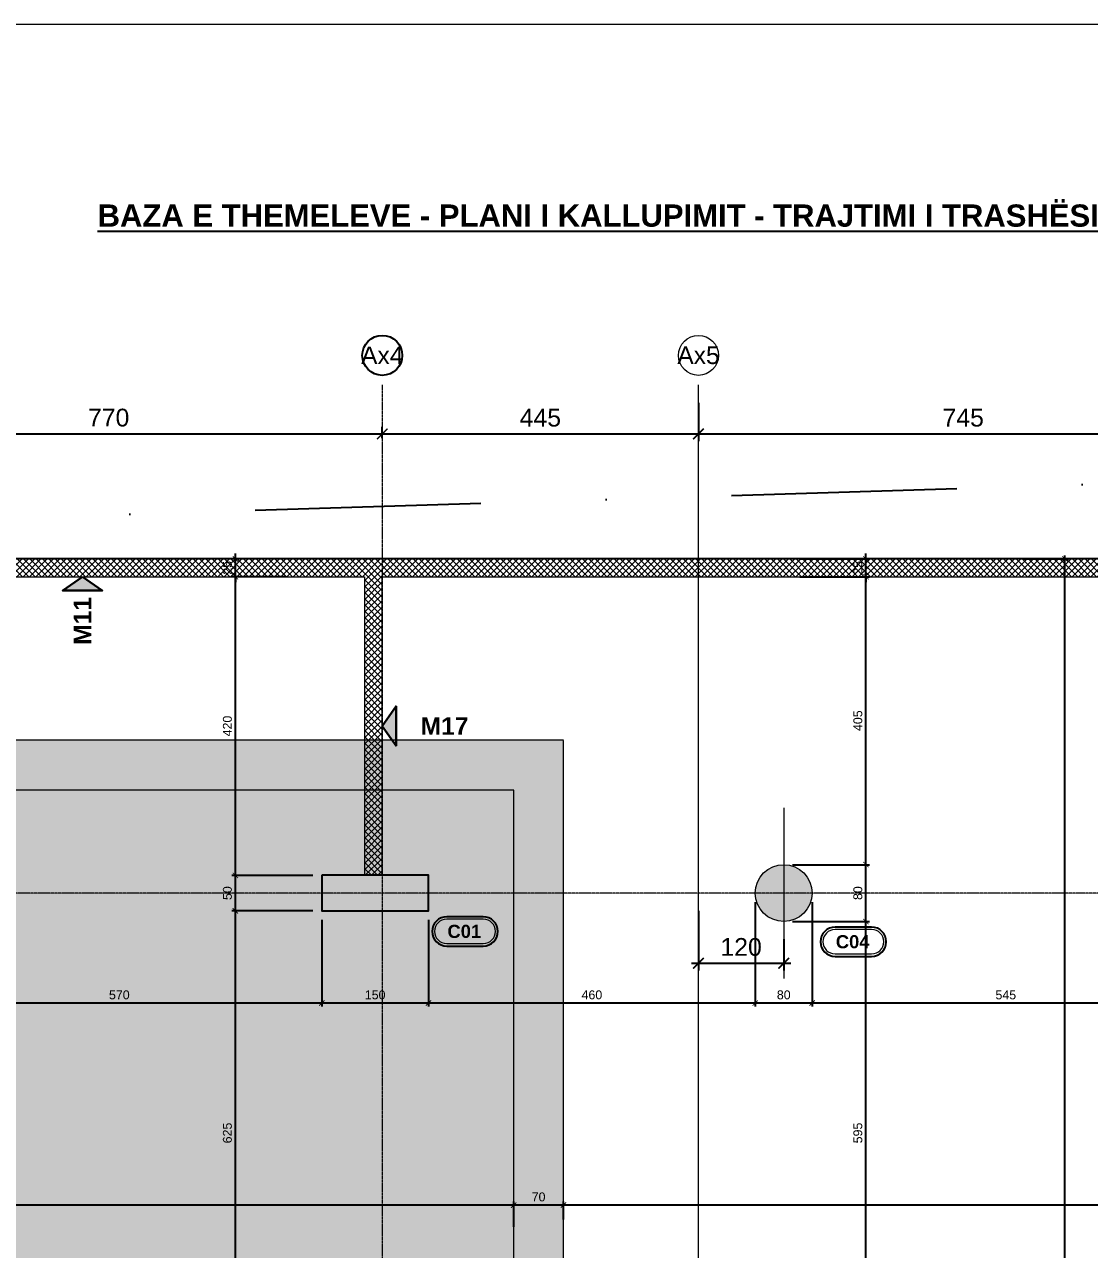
# Model space of a CAD drawing. Header units: inches. Extents: x 22 to 5410, y 6 to 6984.
# Drawn here: x 2446 to 3944, y 4626 to 6350 of the extents above; entities that cross this region are included whole.
import ezdxf
from ezdxf.enums import TextEntityAlignment as Align

# ---------------------------------------------------------------- set-up
doc = ezdxf.new("R2010")
doc.units = ezdxf.units.IN
doc.header["$MEASUREMENT"] = 0
for name, pattern in [('23486-A01$0${ Chain Double-Dash }', [0]), ('AXES', [2, 1.25, -0.25, 0.25, -0.25]), ('CACHE', [0.375, 0.25, -0.125]), ('CONTINU', [0]), ('Dot & Dashed', [335.138881, 158.75, -88.194444, 0, -88.194437])]:
    doc.linetypes.add(name, pattern=pattern)
for name, color, linetype in [('AXES', 10, 'AXES'), ('BETON CACHE', 4, 'CACHE'), ('BETON COUPE', 3, 'CONTINU'), ('BETON TRAME', 254, 'Continuous'), ('BORD', 5, 'Continuous'), ('COTE 50ème', 1, 'Continuous'), ('ELEVATION', 150, 'Continuous'), ('PILIER', 7, 'Continuous'), ('TEXTE', 7, 'Continuous')]:
    doc.layers.add(name, color=color, linetype=linetype)
doc.layers.add('BETON HACHURE', color=252, linetype='Continuous', lineweight=13)
doc.layers.add('FMULT', color=150, linetype='Continuous', plot=False)
doc.layers.add('FOND DE FOUILLE', color=7, linetype='Continuous', true_color=0xfff3e5)
doc.layers.add('PREFA MUR SUP TRAME', color=7, linetype='Continuous', true_color=0xd7c7ff)
doc.layers.add('HORS GEL', color=7, linetype='CACHE', lineweight=5, true_color=0x00661a)
doc.styles.add('BRMNAMES', font='swisseb.ttf', dxfattribs={"height": 20})
doc.styles.add('FN_TEXT_1.50', font='arial.ttf', dxfattribs={"height": 10})
doc.styles.add('RS_TEXT_1.50', font='arial.ttf', dxfattribs={"height": 12.5})
doc.styles.add('RS_TXT_100', font='arial.ttf', dxfattribs={"height": 25})
doc.styles.add('RS_TXT_50', font='arial.ttf', dxfattribs={"height": 12.5})
doc.dimstyles.new('RS_100CM_LINEAIRE', dxfattribs={"dimscale": 10, "dimtxt": 25, "dimasz": 1.5, "dimexe": 1, "dimexo": 2.5, "dimgap": 1, "dimtad": 1, "dimdec": 1, "dimrnd": 0.5, "dimdsep": 46, "dimtxsty": 'RS_TXT_100', "dimblk1": 'ARCHTICK', "dimblk2": 'ARCHTICK', "dimsah": 1, "dimcen": 2.5, "dimdle": 1, "dimclrt": 4, "dimadec": 0, "dimazin": 2, "dimtfac": 1, "dimtdec": 1, "dimtix": 1, "dimtmove": 2, "dimatfit": 3, "dimfxl": 1, "dimtolj": 1, "dimtzin": 0, "dimarcsym": 0})
doc.dimstyles.new('RS_50CM_LINEAIRE', dxfattribs={"dimscale": 5, "dimtxt": 12.5, "dimasz": 1.5, "dimexe": 1, "dimexo": 2.5, "dimgap": 1, "dimtad": 1, "dimdec": 1, "dimrnd": 0.5, "dimdsep": 46, "dimtxsty": 'RS_TXT_50', "dimblk1": 'ARCHTICK', "dimblk2": 'ARCHTICK', "dimsah": 1, "dimcen": 2.5, "dimdle": 1, "dimclrt": 4, "dimadec": 0, "dimazin": 2, "dimtfac": 1, "dimtdec": 1, "dimtix": 1, "dimtmove": 2, "dimatfit": 3, "dimfxl": 1, "dimtolj": 1, "dimtzin": 0, "dimarcsym": 0})

# ---------------------------------------------------------------- blocks, each defined once
blk = doc.blocks.new('AXES_FN')
at = {"color": 0, "linetype": 'Continuous'}
blk.add_circle((0, 15), 15, dxfattribs=at)
at = {"color": 0, "style": 'FN_TEXT_1.50'}
blk.add_attdef('AXES', text='', height=12.5, dxfattribs=at).set_placement((-48.89, 20.63), align=Align.MIDDLE_CENTER)
blk = doc.blocks.new('_ArchTick')
at = {"color": 0, "linetype": 'ByBlock', "const_width": 0.15}
blk.add_lwpolyline([(-0.5, -0.5), (0.5, 0.5)], dxfattribs=at)
blk = doc.blocks.new('*D568')
at = {"layer": 'AXES', "color": 0, "linetype": 'Continuous', "lineweight": -2, "ltscale": 0.5, "transparency": 16777216}
for p, q in [((2179.2, 5767.6), (2179.2, 5783.7)), ((2949.2, 5767.6), (2949.2, 5783.7)), ((2169.2, 5773.7), (2959.2, 5773.7))]:
    blk.add_line(p, q, dxfattribs=at)
at = {"layer": 'Defpoints', "color": 0, "linetype": 'Continuous', "ltscale": 0.5, "transparency": 16777216}
for p in [(2949.2, 5773.7), (2179.2, 5742.6), (2949.2, 5742.6)]:
    blk.add_point(p, dxfattribs=at)
at = {"layer": 'AXES', "color": 0, "linetype": 'Continuous', "lineweight": -2, "ltscale": 0.5, "transparency": 16777216, "xscale": 15, "yscale": 15, "zscale": 15, "rotation": 180}
blk.add_blockref('_ArchTick', (2179.2, 5773.7), dxfattribs=at)
at = {"layer": 'AXES', "color": 0, "linetype": 'Continuous', "lineweight": -2, "ltscale": 0.5, "transparency": 16777216, "xscale": 15, "yscale": 15, "zscale": 15}
blk.add_blockref('_ArchTick', (2949.2, 5773.7), dxfattribs=at)
at = {"layer": 'AXES', "color": 4, "linetype": 'Continuous', "lineweight": 5, "ltscale": 0.5, "transparency": 16777216, "insert": (2564.2, 5796.5), "char_height": 25, "attachment_point": 5, "style": 'RS_TXT_100'}
blk.add_mtext('\\A1;770', dxfattribs=at)
blk = doc.blocks.new('*D441')
at = {"layer": 'AXES', "color": 0, "linetype": 'Continuous', "lineweight": -2, "ltscale": 0.5, "transparency": 16777216}
for p, q in [((3394.2, 5817.6), (3394.2, 5763.7)), ((2949.2, 5767.6), (2949.2, 5783.7)), ((2939.2, 5773.7), (3404.2, 5773.7))]:
    blk.add_line(p, q, dxfattribs=at)
at = {"layer": 'Defpoints', "color": 0, "linetype": 'Continuous', "ltscale": 0.5, "transparency": 16777216}
for p in [(3394.2, 5842.6), (3394.2, 5773.7), (2949.2, 5742.6)]:
    blk.add_point(p, dxfattribs=at)
at = {"layer": 'AXES', "color": 0, "linetype": 'Continuous', "lineweight": -2, "ltscale": 0.5, "transparency": 16777216, "xscale": 15, "yscale": 15, "zscale": 15, "rotation": 180}
blk.add_blockref('_ArchTick', (2949.2, 5773.7), dxfattribs=at)
at = {"layer": 'AXES', "color": 0, "linetype": 'Continuous', "lineweight": -2, "ltscale": 0.5, "transparency": 16777216, "xscale": 15, "yscale": 15, "zscale": 15}
blk.add_blockref('_ArchTick', (3394.2, 5773.7), dxfattribs=at)
at = {"layer": 'AXES', "color": 4, "linetype": 'Continuous', "lineweight": 5, "ltscale": 0.5, "transparency": 16777216, "insert": (3171.7, 5796.4), "char_height": 25, "attachment_point": 5, "style": 'RS_TXT_100'}
blk.add_mtext('\\A1;445', dxfattribs=at)
blk = doc.blocks.new('*D442')
at = {"layer": 'Defpoints', "color": 0, "linetype": 'ByBlock', "transparency": 16777216}
for p in [(3394.2, 5842.6), (4139.2, 5842.6), (4139.2, 5773.7)]:
    blk.add_point(p, dxfattribs=at)
at = {"layer": 'HORS GEL', "color": 0, "linetype": 'ByBlock', "lineweight": -2, "transparency": 16777216}
for p, q in [((3394.2, 5817.6), (3394.2, 5763.7)), ((4139.2, 5817.6), (4139.2, 5763.7)), ((3384.2, 5773.7), (4149.2, 5773.7))]:
    blk.add_line(p, q, dxfattribs=at)
at = {"layer": 'HORS GEL', "color": 0, "linetype": 'ByBlock', "lineweight": -2, "transparency": 16777216, "xscale": 15, "yscale": 15, "zscale": 15, "rotation": 180}
blk.add_blockref('_ArchTick', (3394.2, 5773.7), dxfattribs=at)
at = {"layer": 'HORS GEL', "color": 0, "linetype": 'ByBlock', "lineweight": -2, "transparency": 16777216, "xscale": 15, "yscale": 15, "zscale": 15}
blk.add_blockref('_ArchTick', (4139.2, 5773.7), dxfattribs=at)
at = {"layer": 'HORS GEL', "color": 4, "linetype": 'ByBlock', "transparency": 16777216, "insert": (3766.7, 5796.4), "char_height": 25, "attachment_point": 5, "style": 'RS_TXT_100'}
blk.add_mtext('\\A1;745', dxfattribs=at)
blk = doc.blocks.new('*D445')
at = {"layer": 'Defpoints', "color": 0, "linetype": 'ByBlock', "transparency": 16777216}
for p in [(3394.2, 5127.6), (3514.2, 5087.6), (3514.2, 5028.9)]:
    blk.add_point(p, dxfattribs=at)
at = {"layer": 'HORS GEL', "color": 0, "linetype": 'ByBlock', "lineweight": -2, "transparency": 16777216}
for p, q in [((3394.2, 5102.6), (3394.2, 5018.9)), ((3514.2, 5062.6), (3514.2, 5018.9)), ((3384.2, 5028.9), (3524.2, 5028.9))]:
    blk.add_line(p, q, dxfattribs=at)
at = {"layer": 'HORS GEL', "color": 0, "linetype": 'ByBlock', "lineweight": -2, "transparency": 16777216, "xscale": 15, "yscale": 15, "zscale": 15, "rotation": 180}
blk.add_blockref('_ArchTick', (3394.2, 5028.9), dxfattribs=at)
at = {"layer": 'HORS GEL', "color": 0, "linetype": 'ByBlock', "lineweight": -2, "transparency": 16777216, "xscale": 15, "yscale": 15, "zscale": 15}
blk.add_blockref('_ArchTick', (3514.2, 5028.9), dxfattribs=at)
at = {"layer": 'HORS GEL', "color": 4, "linetype": 'ByBlock', "transparency": 16777216, "insert": (3454.2, 5051.7), "char_height": 25, "attachment_point": 5, "style": 'RS_TXT_100'}
blk.add_mtext('\\A1;120', dxfattribs=at)
blk = doc.blocks.new('PILIER')
at = {"color": 252}
blk.add_lwpolyline([(1.56, 1.2), (-1.44, 1.2, 1), (-1.44, -1.2), (1.56, -1.2, 1), (1.56, 1.2, -1)], format="xyb", dxfattribs=at)
at = {"color": 10, "lineweight": 20}
blk.add_lwpolyline([(1.56, 1), (-1.44, 1, 1), (-1.44, -1), (1.56, -1, 1)], format="xyb", close=True, dxfattribs=at)
at = {"color": 7, "style": 'BRMNAMES'}
blk.add_attdef('PILIER_TEXTE', text='', height=1.08, dxfattribs=at).set_placement((0, 0), align=Align.MIDDLE_CENTER)
blk = doc.blocks.new('ELEVATION _2')
blk.add_hatch(color=0).paths.add_polyline_path([(1.218, -0.851), (0, 0), (-1.218, -0.851)])
at = {"color": 0, "lineweight": 30}
blk.add_lwpolyline([(0, 0), (1.218, -0.851), (-1.218, -0.851), (0, 0)], dxfattribs=at)
at = {"color": 0, "style": 'BRMNAMES'}
blk.add_attdef('ELEVATION_TEXTE', text='', height=1.076, rotation=90, dxfattribs=at).set_placement((0, -1.251), align=Align.MIDDLE_RIGHT)
blk = doc.blocks.new('*D533')
at = {"layer": 'COTE 50ème', "color": 0, "lineweight": -2, "transparency": 16777216}
for p, q in [((3554.2, 5115.1), (3554.2, 4968)), ((4099.2, 5115.1), (4099.2, 4968)), ((4104.2, 4973), (3549.2, 4973))]:
    blk.add_line(p, q, dxfattribs=at)
at = {"layer": 'Defpoints', "color": 0, "transparency": 16777216}
for p in [(3554.2, 5127.6), (4099.2, 5127.6), (3554.2, 4973)]:
    blk.add_point(p, dxfattribs=at)
at = {"layer": 'COTE 50ème', "color": 0, "lineweight": -2, "transparency": 16777216, "xscale": 7.5, "yscale": 7.5, "zscale": 7.5, "rotation": 180}
blk.add_blockref('_ArchTick', (3554.2, 4973), dxfattribs=at)
at = {"layer": 'COTE 50ème', "color": 0, "lineweight": -2, "transparency": 16777216, "xscale": 7.5, "yscale": 7.5, "zscale": 7.5}
blk.add_blockref('_ArchTick', (4099.2, 4973), dxfattribs=at)
at = {"layer": 'COTE 50ème', "color": 4, "transparency": 16777216, "insert": (3826.7, 4984.3), "char_height": 12.5, "attachment_point": 5, "style": 'RS_TXT_50'}
blk.add_mtext('\\A1;545', dxfattribs=at)
blk = doc.blocks.new('*D534')
at = {"layer": 'COTE 50ème', "color": 0, "lineweight": -2, "transparency": 16777216}
for p, q in [((3474.2, 5115.1), (3474.2, 4968)), ((3554.2, 5115.1), (3554.2, 4968)), ((3559.2, 4973), (3469.2, 4973))]:
    blk.add_line(p, q, dxfattribs=at)
at = {"layer": 'Defpoints', "color": 0, "transparency": 16777216}
for p in [(3474.2, 5127.6), (3554.2, 5127.6), (3474.2, 4973)]:
    blk.add_point(p, dxfattribs=at)
at = {"layer": 'COTE 50ème', "color": 0, "lineweight": -2, "transparency": 16777216, "xscale": 7.5, "yscale": 7.5, "zscale": 7.5, "rotation": 180}
blk.add_blockref('_ArchTick', (3474.2, 4973), dxfattribs=at)
at = {"layer": 'COTE 50ème', "color": 0, "lineweight": -2, "transparency": 16777216, "xscale": 7.5, "yscale": 7.5, "zscale": 7.5}
blk.add_blockref('_ArchTick', (3554.2, 4973), dxfattribs=at)
at = {"layer": 'COTE 50ème', "color": 4, "transparency": 16777216, "insert": (3514.2, 4984.4), "char_height": 12.5, "attachment_point": 5, "style": 'RS_TXT_50'}
blk.add_mtext('\\A1;80', dxfattribs=at)
blk = doc.blocks.new('*D535')
at = {"layer": 'COTE 50ème', "color": 0, "lineweight": -2, "transparency": 16777216}
for p, q in [((3474.2, 5115.1), (3474.2, 4968)), ((3014.2, 5090.1), (3014.2, 4968)), ((3479.2, 4973), (3009.2, 4973))]:
    blk.add_line(p, q, dxfattribs=at)
at = {"layer": 'Defpoints', "color": 0, "transparency": 16777216}
for p in [(3474.2, 5127.6), (3014.2, 5102.6), (3014.2, 4973)]:
    blk.add_point(p, dxfattribs=at)
at = {"layer": 'COTE 50ème', "color": 0, "lineweight": -2, "transparency": 16777216, "xscale": 7.5, "yscale": 7.5, "zscale": 7.5, "rotation": 180}
blk.add_blockref('_ArchTick', (3014.2, 4973), dxfattribs=at)
at = {"layer": 'COTE 50ème', "color": 0, "lineweight": -2, "transparency": 16777216, "xscale": 7.5, "yscale": 7.5, "zscale": 7.5}
blk.add_blockref('_ArchTick', (3474.2, 4973), dxfattribs=at)
at = {"layer": 'COTE 50ème', "color": 4, "transparency": 16777216, "insert": (3244.2, 4984.4), "char_height": 12.5, "attachment_point": 5, "style": 'RS_TXT_50'}
blk.add_mtext('\\A1;460', dxfattribs=at)
blk = doc.blocks.new('*D536')
at = {"layer": 'COTE 50ème', "color": 0, "lineweight": -2, "transparency": 16777216}
for p, q in [((2864.2, 5090.1), (2864.2, 4968)), ((3014.2, 5090.1), (3014.2, 4968)), ((3019.2, 4973), (2859.2, 4973))]:
    blk.add_line(p, q, dxfattribs=at)
at = {"layer": 'Defpoints', "color": 0, "transparency": 16777216}
for p in [(2864.2, 5102.6), (3014.2, 5102.6), (2864.2, 4973)]:
    blk.add_point(p, dxfattribs=at)
at = {"layer": 'COTE 50ème', "color": 0, "lineweight": -2, "transparency": 16777216, "xscale": 7.5, "yscale": 7.5, "zscale": 7.5, "rotation": 180}
blk.add_blockref('_ArchTick', (2864.2, 4973), dxfattribs=at)
at = {"layer": 'COTE 50ème', "color": 0, "lineweight": -2, "transparency": 16777216, "xscale": 7.5, "yscale": 7.5, "zscale": 7.5}
blk.add_blockref('_ArchTick', (3014.2, 4973), dxfattribs=at)
at = {"layer": 'COTE 50ème', "color": 4, "transparency": 16777216, "insert": (2939.2, 4984.4), "char_height": 12.5, "attachment_point": 5, "style": 'RS_TXT_50'}
blk.add_mtext('\\A1;150', dxfattribs=at)
blk = doc.blocks.new('*D537')
at = {"layer": 'COTE 50ème', "color": 0, "lineweight": -2, "transparency": 16777216}
for p, q in [((2294.2, 5090.1), (2294.2, 4968)), ((2864.2, 5090.1), (2864.2, 4968)), ((2869.2, 4973), (2289.2, 4973))]:
    blk.add_line(p, q, dxfattribs=at)
at = {"layer": 'Defpoints', "color": 0, "transparency": 16777216}
for p in [(2294.2, 5102.6), (2864.2, 5102.6), (2294.2, 4973)]:
    blk.add_point(p, dxfattribs=at)
at = {"layer": 'COTE 50ème', "color": 0, "lineweight": -2, "transparency": 16777216, "xscale": 7.5, "yscale": 7.5, "zscale": 7.5, "rotation": 180}
blk.add_blockref('_ArchTick', (2294.2, 4973), dxfattribs=at)
at = {"layer": 'COTE 50ème', "color": 0, "lineweight": -2, "transparency": 16777216, "xscale": 7.5, "yscale": 7.5, "zscale": 7.5}
blk.add_blockref('_ArchTick', (2864.2, 4973), dxfattribs=at)
at = {"layer": 'COTE 50ème', "color": 4, "transparency": 16777216, "insert": (2579.2, 4984.4), "char_height": 12.5, "attachment_point": 5, "style": 'RS_TXT_50'}
blk.add_mtext('\\A1;570', dxfattribs=at)
blk = doc.blocks.new('*D666')
at = {"layer": 'COTE 50ème', "color": 0, "lineweight": -2, "transparency": 16777216}
for p, q in [((3526.7, 5087.6), (3634.9, 5087.6)), ((3629.9, 4487.6), (3629.9, 5092.6)), ((3406.7, 4492.6), (3634.9, 4492.6))]:
    blk.add_line(p, q, dxfattribs=at)
at = {"layer": 'Defpoints', "color": 0, "transparency": 16777216}
for p in [(3514.2, 5087.6), (3629.9, 5087.6), (3394.2, 4492.6)]:
    blk.add_point(p, dxfattribs=at)
at = {"layer": 'COTE 50ème', "color": 0, "lineweight": -2, "transparency": 16777216, "xscale": 7.5, "yscale": 7.5, "zscale": 7.5}
for p, rotation in [((3629.9, 5087.6), 90), ((3629.9, 4492.6), 270)]:
    blk.add_blockref('_ArchTick', p, dxfattribs=dict(at, rotation=rotation))
at = {"layer": 'COTE 50ème', "color": 4, "transparency": 16777216, "insert": (3618.5, 4790.1), "char_height": 12.5, "attachment_point": 5, "rotation": 90, "style": 'RS_TXT_50'}
blk.add_mtext('\\A1;595', dxfattribs=at)
blk = doc.blocks.new('*D667')
at = {"layer": 'COTE 50ème', "color": 0, "lineweight": -2, "transparency": 16777216}
for p, q in [((3629.9, 5082.6), (3629.9, 5172.6)), ((3526.7, 5167.6), (3634.9, 5167.6)), ((3526.7, 5087.6), (3634.9, 5087.6))]:
    blk.add_line(p, q, dxfattribs=at)
at = {"layer": 'Defpoints', "color": 0, "transparency": 16777216}
for p in [(3514.2, 5167.6), (3629.9, 5167.6), (3514.2, 5087.6)]:
    blk.add_point(p, dxfattribs=at)
at = {"layer": 'COTE 50ème', "color": 0, "lineweight": -2, "transparency": 16777216, "xscale": 7.5, "yscale": 7.5, "zscale": 7.5}
for p, rotation in [((3629.9, 5167.6), 90), ((3629.9, 5087.6), 270)]:
    blk.add_blockref('_ArchTick', p, dxfattribs=dict(at, rotation=rotation))
at = {"layer": 'COTE 50ème', "color": 4, "transparency": 16777216, "insert": (3618.5, 5127.6), "char_height": 12.5, "attachment_point": 5, "rotation": 90, "style": 'RS_TXT_50'}
blk.add_mtext('\\A1;80', dxfattribs=at)
blk = doc.blocks.new('*D668')
at = {"layer": 'COTE 50ème', "color": 0, "lineweight": -2, "transparency": 16777216}
for p, q in [((3536.6, 5572.8), (3634.9, 5572.8)), ((3629.9, 5162.6), (3629.9, 5577.8)), ((3526.7, 5167.6), (3634.9, 5167.6))]:
    blk.add_line(p, q, dxfattribs=at)
at = {"layer": 'Defpoints', "color": 0, "transparency": 16777216}
for p in [(3524.1, 5572.8), (3629.9, 5572.8), (3514.2, 5167.6)]:
    blk.add_point(p, dxfattribs=at)
at = {"layer": 'COTE 50ème', "color": 0, "lineweight": -2, "transparency": 16777216, "xscale": 7.5, "yscale": 7.5, "zscale": 7.5}
for p, rotation in [((3629.9, 5572.8), 90), ((3629.9, 5167.6), 270)]:
    blk.add_blockref('_ArchTick', p, dxfattribs=dict(at, rotation=rotation))
at = {"layer": 'COTE 50ème', "color": 4, "transparency": 16777216, "insert": (3618.5, 5370.2), "char_height": 12.5, "attachment_point": 5, "rotation": 90, "style": 'RS_TXT_50'}
blk.add_mtext('\\A1;405', dxfattribs=at)
blk = doc.blocks.new('*D669')
at = {"layer": 'COTE 50ème', "color": 0, "lineweight": -2, "transparency": 16777216}
for p, q in [((3629.9, 5597.8), (3629.9, 5605.3)), ((3536.6, 5597.8), (3634.9, 5597.8)), ((3629.9, 5572.8), (3629.9, 5597.8)), ((3536.6, 5572.8), (3634.9, 5572.8)), ((3629.9, 5572.8), (3629.9, 5565.3))]:
    blk.add_line(p, q, dxfattribs=at)
at = {"layer": 'Defpoints', "color": 0, "transparency": 16777216}
for p in [(3524.1, 5597.8), (3629.9, 5597.8), (3524.1, 5572.8)]:
    blk.add_point(p, dxfattribs=at)
at = {"layer": 'COTE 50ème', "color": 0, "lineweight": -2, "transparency": 16777216, "xscale": 7.5, "yscale": 7.5, "zscale": 7.5}
for p, rotation in [((3629.9, 5597.8), 270), ((3629.9, 5572.8), 90)]:
    blk.add_blockref('_ArchTick', p, dxfattribs=dict(at, rotation=rotation))
at = {"layer": 'COTE 50ème', "color": 4, "transparency": 16777216, "insert": (3618.5, 5585.3), "char_height": 12.5, "attachment_point": 5, "rotation": 90, "style": 'RS_TXT_50'}
blk.add_mtext('\\A1;25', dxfattribs=at)
blk = doc.blocks.new('*D684')
at = {"layer": 'COTE 50ème', "color": 0, "lineweight": -2, "transparency": 16777216}
for p, q in [((2851.7, 5102.6), (2737.6, 5102.6)), ((2742.6, 4472.6), (2742.6, 5107.6)), ((2851.7, 4477.6), (2737.6, 4477.6))]:
    blk.add_line(p, q, dxfattribs=at)
at = {"layer": 'Defpoints', "color": 0, "transparency": 16777216}
for p in [(2742.6, 5102.6), (2864.2, 5102.6), (2864.2, 4477.6)]:
    blk.add_point(p, dxfattribs=at)
at = {"layer": 'COTE 50ème', "color": 0, "lineweight": -2, "transparency": 16777216, "xscale": 7.5, "yscale": 7.5, "zscale": 7.5}
for p, rotation in [((2742.6, 5102.6), 90), ((2742.6, 4477.6), 270)]:
    blk.add_blockref('_ArchTick', p, dxfattribs=dict(at, rotation=rotation))
at = {"layer": 'COTE 50ème', "color": 4, "transparency": 16777216, "insert": (2731.3, 4790.1), "char_height": 12.5, "attachment_point": 5, "rotation": 90, "style": 'RS_TXT_50'}
blk.add_mtext('\\A1;625', dxfattribs=at)
blk = doc.blocks.new('*D685')
at = {"layer": 'COTE 50ème', "color": 0, "lineweight": -2, "transparency": 16777216}
for p, q in [((2742.6, 5097.6), (2742.6, 5157.6)), ((2851.7, 5152.6), (2737.6, 5152.6)), ((2851.7, 5102.6), (2737.6, 5102.6))]:
    blk.add_line(p, q, dxfattribs=at)
at = {"layer": 'Defpoints', "color": 0, "transparency": 16777216}
for p in [(2742.6, 5152.6), (2864.2, 5152.6), (2864.2, 5102.6)]:
    blk.add_point(p, dxfattribs=at)
at = {"layer": 'COTE 50ème', "color": 0, "lineweight": -2, "transparency": 16777216, "xscale": 7.5, "yscale": 7.5, "zscale": 7.5}
for p, rotation in [((2742.6, 5152.6), 90), ((2742.6, 5102.6), 270)]:
    blk.add_blockref('_ArchTick', p, dxfattribs=dict(at, rotation=rotation))
at = {"layer": 'COTE 50ème', "color": 4, "transparency": 16777216, "insert": (2731.3, 5127.6), "char_height": 12.5, "attachment_point": 5, "rotation": 90, "style": 'RS_TXT_50'}
blk.add_mtext('\\A1;50', dxfattribs=at)
blk = doc.blocks.new('*D686')
at = {"layer": 'COTE 50ème', "color": 0, "lineweight": -2, "transparency": 16777216}
for p, q in [((2813.1, 5572.8), (2737.6, 5572.8)), ((2742.6, 5147.6), (2742.6, 5577.8)), ((2851.7, 5152.6), (2737.6, 5152.6))]:
    blk.add_line(p, q, dxfattribs=at)
at = {"layer": 'Defpoints', "color": 0, "transparency": 16777216}
for p in [(2742.6, 5572.8), (2825.6, 5572.8), (2864.2, 5152.6)]:
    blk.add_point(p, dxfattribs=at)
at = {"layer": 'COTE 50ème', "color": 0, "lineweight": -2, "transparency": 16777216, "xscale": 7.5, "yscale": 7.5, "zscale": 7.5}
for p, rotation in [((2742.6, 5572.8), 90), ((2742.6, 5152.6), 270)]:
    blk.add_blockref('_ArchTick', p, dxfattribs=dict(at, rotation=rotation))
at = {"layer": 'COTE 50ème', "color": 4, "transparency": 16777216, "insert": (2731.3, 5362.7), "char_height": 12.5, "attachment_point": 5, "rotation": 90, "style": 'RS_TXT_50'}
blk.add_mtext('\\A1;420', dxfattribs=at)
blk = doc.blocks.new('*D687')
at = {"layer": 'COTE 50ème', "color": 0, "lineweight": -2, "transparency": 16777216}
for p, q in [((2742.6, 5597.8), (2742.6, 5605.3)), ((2813.1, 5597.8), (2737.6, 5597.8)), ((2742.6, 5572.8), (2742.6, 5597.8)), ((2813.1, 5572.8), (2737.6, 5572.8)), ((2742.6, 5572.8), (2742.6, 5565.3))]:
    blk.add_line(p, q, dxfattribs=at)
at = {"layer": 'Defpoints', "color": 0, "transparency": 16777216}
for p in [(2742.6, 5597.8), (2825.6, 5597.8), (2825.6, 5572.8)]:
    blk.add_point(p, dxfattribs=at)
at = {"layer": 'COTE 50ème', "color": 0, "lineweight": -2, "transparency": 16777216, "xscale": 7.5, "yscale": 7.5, "zscale": 7.5}
for p, rotation in [((2742.6, 5597.8), 270), ((2742.6, 5572.8), 90)]:
    blk.add_blockref('_ArchTick', p, dxfattribs=dict(at, rotation=rotation))
at = {"layer": 'COTE 50ème', "color": 4, "transparency": 16777216, "insert": (2731.3, 5585.3), "char_height": 12.5, "attachment_point": 5, "rotation": 90, "style": 'RS_TXT_50'}
blk.add_mtext('\\A1;25', dxfattribs=at)
blk = doc.blocks.new('*D832')
at = {"layer": 'COTE 50ème', "color": 0, "lineweight": -2, "transparency": 16777216}
for p, q in [((3909.8, 3252.6), (3909.8, 5602.8)), ((3850.1, 5597.8), (3914.8, 5597.8)), ((3834.2, 3257.6), (3914.8, 3257.6))]:
    blk.add_line(p, q, dxfattribs=at)
at = {"layer": 'Defpoints', "color": 0, "transparency": 16777216}
for p in [(3837.6, 5597.8), (3909.8, 5597.8), (3821.7, 3257.6)]:
    blk.add_point(p, dxfattribs=at)
at = {"layer": 'COTE 50ème', "color": 0, "lineweight": -2, "transparency": 16777216, "xscale": 7.5, "yscale": 7.5, "zscale": 7.5}
for p, rotation in [((3909.8, 5597.8), 90), ((3909.8, 3257.6), 270)]:
    blk.add_blockref('_ArchTick', p, dxfattribs=dict(at, rotation=rotation))
at = {"layer": 'COTE 50ème', "color": 4, "transparency": 16777216, "insert": (3898.4, 4427.7), "char_height": 12.5, "attachment_point": 5, "rotation": 90, "style": 'RS_TXT_50'}
blk.add_mtext('\\A1;2340', dxfattribs=at)
blk = doc.blocks.new('*D833')
at = {"layer": 'COTE 50ème', "color": 0, "lineweight": -2, "transparency": 16777216}
for p, q in [((4989.2, 4688.7), (3199.2, 4688.7)), ((3204.2, 4668.6), (3204.2, 4693.7)), ((4984.2, 4668.6), (4984.2, 4693.7))]:
    blk.add_line(p, q, dxfattribs=at)
at = {"layer": 'Defpoints', "color": 0, "transparency": 16777216}
for p in [(3204.2, 4688.7), (3204.2, 4656.1), (4984.2, 4656.1)]:
    blk.add_point(p, dxfattribs=at)
at = {"layer": 'COTE 50ème', "color": 0, "lineweight": -2, "transparency": 16777216, "xscale": 7.5, "yscale": 7.5, "zscale": 7.5, "rotation": 180}
blk.add_blockref('_ArchTick', (3204.2, 4688.7), dxfattribs=at)
at = {"layer": 'COTE 50ème', "color": 0, "lineweight": -2, "transparency": 16777216, "xscale": 7.5, "yscale": 7.5, "zscale": 7.5}
blk.add_blockref('_ArchTick', (4984.2, 4688.7), dxfattribs=at)
at = {"layer": 'COTE 50ème', "color": 4, "transparency": 16777216, "insert": (4094.2, 4700.1), "char_height": 12.5, "attachment_point": 5, "style": 'RS_TXT_50'}
blk.add_mtext('\\A1;1780', dxfattribs=at)
blk = doc.blocks.new('*D834')
at = {"layer": 'COTE 50ème', "color": 0, "lineweight": -2, "transparency": 16777216}
for p, q in [((3209.2, 4688.7), (3129.2, 4688.7)), ((3134.2, 4658), (3134.2, 4693.7)), ((3204.2, 4668.6), (3204.2, 4693.7))]:
    blk.add_line(p, q, dxfattribs=at)
at = {"layer": 'Defpoints', "color": 0, "transparency": 16777216}
for p in [(3134.2, 4688.7), (3204.2, 4656.1), (3134.2, 4645.5)]:
    blk.add_point(p, dxfattribs=at)
at = {"layer": 'COTE 50ème', "color": 0, "lineweight": -2, "transparency": 16777216, "xscale": 7.5, "yscale": 7.5, "zscale": 7.5, "rotation": 180}
blk.add_blockref('_ArchTick', (3134.2, 4688.7), dxfattribs=at)
at = {"layer": 'COTE 50ème', "color": 0, "lineweight": -2, "transparency": 16777216, "xscale": 7.5, "yscale": 7.5, "zscale": 7.5}
blk.add_blockref('_ArchTick', (3204.2, 4688.7), dxfattribs=at)
at = {"layer": 'COTE 50ème', "color": 4, "transparency": 16777216, "insert": (3169.2, 4700.1), "char_height": 12.5, "attachment_point": 5, "style": 'RS_TXT_50'}
blk.add_mtext('\\A1;70', dxfattribs=at)
blk = doc.blocks.new('*D835')
at = {"layer": 'COTE 50ème', "color": 0, "lineweight": -2, "transparency": 16777216}
for p, q in [((3139.2, 4688.7), (713.2, 4688.7)), ((718.2, 4670.9), (718.2, 4693.7)), ((3134.2, 4658), (3134.2, 4693.7))]:
    blk.add_line(p, q, dxfattribs=at)
at = {"layer": 'Defpoints', "color": 0, "transparency": 16777216}
for p in [(718.2, 4688.7), (718.2, 4658.4), (3134.2, 4645.5)]:
    blk.add_point(p, dxfattribs=at)
at = {"layer": 'COTE 50ème', "color": 0, "lineweight": -2, "transparency": 16777216, "xscale": 7.5, "yscale": 7.5, "zscale": 7.5, "rotation": 180}
blk.add_blockref('_ArchTick', (718.2, 4688.7), dxfattribs=at)
at = {"layer": 'COTE 50ème', "color": 0, "lineweight": -2, "transparency": 16777216, "xscale": 7.5, "yscale": 7.5, "zscale": 7.5}
blk.add_blockref('_ArchTick', (3134.2, 4688.7), dxfattribs=at)
at = {"layer": 'COTE 50ème', "color": 4, "transparency": 16777216, "insert": (1926.2, 4700.1), "char_height": 12.5, "attachment_point": 5, "style": 'RS_TXT_50'}
blk.add_mtext('\\A1;2416', dxfattribs=at)

msp = doc.modelspace()

# ---------------------------------------------------------------- hatches: boundary and pattern name
at = {"layer": 'BETON HACHURE', "transparency": 33554585}
h = msp.add_hatch(dxfattribs=at)
h.set_pattern_fill('ANSI37', color=256, scale=50, angle=270, style=0)
h.set_pattern_definition([(315, (-53197.0064, 74780.388), (4.4194174, 4.4194174), []), (45, (-53197.0064, 74780.388), (-4.4194174, 4.4194174), [])])
h.paths.add_polyline_path([(2299.21, 3277.78), (2324.21, 3277.78), (2324.21, 2952.78), (2299.21, 2952.78)], flags=0)
h.paths.add_polyline_path([(2299.21, 3277.78), (2324.21, 3277.78), (2324.21, 2952.78), (2299.21, 2952.78)], flags=0)
h.paths.add_polyline_path([(4479.2, 3137.63), (4479.21, 3087.63), (4559.21, 3087.63), (4559.2, 3137.63)], flags=0)
h.paths.add_polyline_path([(4099.2, 3137.63), (4099.2, 3087.63), (4179.2, 3087.63), (4179.2, 3137.63)], flags=0)
edge = h.paths.add_edge_path(flags=0)
edge.add_arc((4139.2, 4452.63), 40, 0, 360)
edge = h.paths.add_edge_path(flags=0)
edge.add_arc((4139.2, 5127.63), 40, 0, 360)
edge = h.paths.add_edge_path(flags=0)
edge.add_arc((4139.2, 3852.63), 40, 0, 360)
h.paths.add_polyline_path([(4984.21, 5597.77), (795.36, 5597.78), (406.07, 861.07), (4984.21, 411.49)])
edge = h.paths.add_edge_path(flags=0)
edge.add_arc((4139.2, 3852.63), 40, 0, 360)
h.paths.add_polyline_path([(2924.21, 5572.78), (2924.21, 5152.63), (2949.21, 5152.63), (2949.21, 5572.78), (4519.21, 5572.78), (4519.2, 5102.63), (4559.21, 5102.63), (4559.21, 5572.78), (4959.21, 5572.77), (4959.21, 3842.63), (4559.21, 3842.63), (4559.21, 4477.63), (4519.2, 4477.63), (4519.2, 3812.63), (4959.21, 3812.63), (4959.21, 3067.63), (4519.2, 3067.63), (4519.2, 1677.63), (4559.21, 1677.63), (4559.21, 3037.63), (4959.21, 3037.63), (4959.21, 439.06), (4186.71, 514.92), (4186.71, 1002.63), (4161.71, 1002.63), (4161.71, 517.38), (2856.71, 645.53), (2856.71, 1002.63), (2831.71, 1002.63), (2831.71, 647.99), (1644.21, 764.6), (1644.21, 1002.63), (1594.21, 1002.63), (1594.21, 769.51), (433, 883.55), (504.35, 1751.63), (814.21, 1751.63), (814.21, 1801.63), (508.46, 1801.63), (608.4, 3017.63), (814.21, 3017.63), (814.21, 3067.63), (612.5, 3067.63), (614.35, 3087.63), (814.21, 3087.63), (814.21, 3137.63), (618.26, 3137.63), (674.97, 3827.63), (814.21, 3827.63), (814.21, 3877.63), (679.07, 3877.63), (724.28, 4427.63), (814.21, 4427.63), (814.21, 4477.63), (728.39, 4477.63), (818.39, 5572.78), (1596.71, 5572.78), (1596.71, 5152.63), (1621.71, 5152.63), (1621.71, 5572.78)], flags=16)
h.paths.add_polyline_path([(4099.2, 3892.63), (4099.2, 3812.63), (4179.2, 3812.63), (4179.2, 3892.63)], flags=0)
at = {"layer": 'BETON TRAME', "transparency": 33554559}
h = msp.add_hatch(color=256, dxfattribs=at)
h.dxf.hatch_style = 1
h.paths.add_polyline_path([(1684.21, 3827.63), (1649.21, 3827.63), (1649.21, 4477.63), (1684.21, 4477.63), (1684.21, 4302.63), (2144.21, 4302.63), (2144.21, 4477.63), (2179.21, 4477.63), (2179.21, 3827.63), (2144.21, 3827.63), (2144.21, 4262.63), (1934.21, 4262.63), (1934.21, 3932.63), (1894.21, 3932.63), (1894.21, 4262.63), (1684.21, 4262.63)])
h.paths.add_polyline_path([(814.21, 5152.63), (814.21, 5102.63), (964.21, 5102.63), (964.21, 5152.63)])
h.paths.add_polyline_path([(1534.21, 5152.63), (1534.21, 5102.63), (1684.21, 5102.63), (1684.21, 5152.63)])
h.paths.add_polyline_path([(2144.21, 5152.63), (2144.21, 5102.63), (2294.21, 5102.63), (2294.21, 5152.63)])
h.paths.add_polyline_path([(2864.21, 5152.63), (2864.21, 5102.63), (3014.21, 5102.63), (3014.21, 5152.63)])
h.paths.add_polyline_path([(2864.21, 4477.63), (2864.21, 4427.63), (3014.21, 4427.63), (3014.21, 4477.63)])
h.paths.add_polyline_path([(814.21, 4477.63), (814.21, 4427.63), (964.21, 4427.63), (964.21, 4477.63)])
h.paths.add_polyline_path([(814.21, 3877.63), (814.21, 3827.63), (964.21, 3827.63), (964.21, 3877.63)])
h.paths.add_polyline_path([(2864.21, 3877.63), (2864.21, 3827.63), (3014.21, 3827.63), (3014.21, 3877.63)])
h.paths.add_polyline_path([(2864.21, 3137.63), (2864.21, 3087.63), (3014.21, 3087.63), (3014.21, 3137.63)])
h.paths.add_polyline_path([(964.21, 3087.63), (964.21, 3137.63), (814.21, 3137.63), (814.21, 3087.63)])
h.paths.add_polyline_path([(1629.21, 3137.63), (1629.21, 3087.63), (1754.21, 3087.63), (1754.21, 3137.63)])
h.paths.add_polyline_path([(2074.21, 3137.63), (2074.21, 3087.63), (2199.21, 3087.63), (2199.21, 3137.63)])
h.paths.add_polyline_path([(2049.21, 3087.63), (2074.21, 3087.63), (2074.21, 3592.63), (2049.21, 3592.63)])
h.paths.add_polyline_path([(1754.21, 3087.63), (1779.21, 3087.63), (1779.21, 3592.63), (1754.21, 3592.63)])
at = {"layer": 'FOND DE FOUILLE', "true_color": 0xfff4eb, "transparency": 33554508}
h = msp.add_hatch(color=7, dxfattribs=at)
h.dxf.hatch_style = 1
h.paths.add_polyline_path([(1859.21, 812.63), (4439.21, 812.63), (4439.21, 3257.63), (3204.21, 3257.63), (3204.21, 5342.63), (774.39, 5342.63), (573.45, 2897.63), (1859.21, 2897.63)])
at = {"layer": 'PREFA MUR SUP TRAME'}
h = msp.add_hatch(color=256, dxfattribs=at)
h.paths.add_polyline_path([(3354.21, 3137.63), (3354.21, 3087.63), (3434.21, 3087.63), (3434.21, 3137.63)])
h.paths.add_polyline_path([(1644.21, 2712.63), (1624.21, 2712.63), (1624.21, 3037.63), (2069.21, 3037.63), (2069.21, 2712.63), (2049.21, 2712.63), (2049.21, 3017.63), (1859.21, 3017.63), (1859.21, 2712.63), (1834.21, 2712.63), (1834.21, 3017.63), (1644.21, 3017.63)])
h.paths.add_polyline_path([(1644.21, 2327.63), (1594.21, 2327.63), (1594.21, 2177.63), (1644.21, 2177.63)])
h.paths.add_polyline_path([(964.21, 2277.63), (964.21, 2327.63), (814.21, 2327.63), (814.21, 2277.63)])
h.paths.add_polyline_path([(964.21, 1751.63), (964.21, 1801.63), (814.21, 1801.63), (814.21, 1751.63)])
h.paths.add_polyline_path([(1644.21, 1902.63), (1594.21, 1902.63), (1594.21, 1752.63), (1644.21, 1752.63)])
h.paths.add_polyline_path([(1644.21, 1152.63), (1594.21, 1152.63), (1594.21, 1002.63), (1644.21, 1002.63)])
h.paths.add_polyline_path([(964.21, 1057.63), (964.21, 1107.63), (814.21, 1107.63), (814.21, 1057.63)])
h.paths.add_polyline_path([(964.21, 3017.63), (964.21, 3067.63), (814.21, 3067.63), (814.21, 3017.63)])
edge = h.paths.add_edge_path()
edge.add_arc((3394.21, 3852.63), 40, 0, 360)
edge = h.paths.add_edge_path()
edge.add_arc((3394.21, 4452.63), 40, 0, 360)
edge = h.paths.add_edge_path()
edge.add_arc((3514.21, 5127.63), 40, 0, 360)
h.paths.add_polyline_path([(2049.21, 1801.6), (2099.21, 1801.6), (2099.21, 1727.6), (2049.21, 1727.6)])

# ---------------------------------------------------------------- linework, layer by layer
at = {"layer": 'AXES', "lineweight": 5, "ltscale": 1.3}
for p, q in [((2949.21, 5842.63), (2949.21, 2917.66)), ((5339.21, 5127.63), (159.21, 5127.63))]:
    msp.add_line(p, q, dxfattribs=at)
at = {"layer": 'BETON CACHE', "color": 232, "linetype": 'Dot & Dashed', "ltscale": 2}
msp.add_lwpolyline([(5019.83, 277.54), (3706.6, 317.29), (359.34, 723.07), (760.44, 5603.74), (4409.72, 5717.26), (4999.12, 5710.69)], close=True, dxfattribs=at)
at = {"layer": 'BETON CACHE', "lineweight": 5, "ltscale": 2}
for points in [[(1859.21, 2547.63), (1859.21, 812.63), (4439.21, 812.63), (4439.21, 3257.63), (3204.21, 3257.63), (3204.21, 5342.63), (774.39, 5342.63), (573.45, 2897.63), (1459.21, 2897.63)], [(1929.21, 2547.63), (1929.21, 882.63), (4369.21, 882.63), (4369.21, 3187.63), (3134.21, 3187.63), (3134.21, 5272.63), (768.64, 5272.63), (579.2, 2967.63), (1459.21, 2967.63)]]:
    msp.add_lwpolyline(points, dxfattribs=at)
at = {"layer": 'BETON COUPE', "lineweight": 5}
msp.add_lwpolyline([(4984.21, 5597.77), (795.36, 5597.78), (406.07, 861.07), (4984.21, 411.49)], close=True, dxfattribs=at)
msp.add_lwpolyline([(728.39, 4477.63), (818.39, 5572.78), (1596.71, 5572.78), (1596.71, 5152.63), (1621.71, 5152.63), (1621.71, 5572.78), (2924.21, 5572.78), (2924.21, 5152.63), (2949.21, 5152.63), (2949.21, 5572.78), (4519.21, 5572.78), (4519.2, 5102.63), (4559.21, 5102.63), (4559.21, 5572.78), (4959.21, 5572.77), (4959.21, 3842.63)], dxfattribs=at)
at = {"layer": 'BETON COUPE'}
msp.add_lwpolyline([(2864.21, 5152.63), (2864.21, 5102.63), (3014.21, 5102.63), (3014.21, 5152.63)], close=True, dxfattribs=at)
at = {"layer": 'BETON COUPE', "lineweight": 5, "ltscale": 0.5}
msp.add_circle((3514.21, 5127.63), 40, dxfattribs=at)
at = {"layer": 'BORD'}
msp.add_lwpolyline([(4984.21, 411.49), (4984.21, 5597.77), (795.36, 5597.78), (406.07, 861.07)], close=True, dxfattribs=at)
at = {"layer": 'FMULT', "lineweight": 5, "ltscale": 0.5}
msp.add_lwpolyline([(21.78, 5.53), (5317.54, 5.53), (5317.54, 6349.75), (21.78, 6349.75)], close=True, dxfattribs=at)
at = {"layer": 'HORS GEL', "linetype": '23486-A01$0${ Chain Double-Dash }', "ltscale": 1.2}
for p, q in [((3394.21, 3112.63), (3394.21, 5842.63)), ((3514.21, 5247.63), (3514.21, 5007.63))]:
    msp.add_line(p, q, dxfattribs=at)

# ---------------------------------------------------------------- block references
at = {"layer": 'AXES', "linetype": 'ByBlock'}
ref = msp.add_blockref('AXES_FN', (2949.21, 5856.09), dxfattribs=dict(at, xscale=1.875, yscale=1.875, zscale=1.875))
ref.add_attrib('AXES', 'Ax4', dxfattribs={"layer": '0', "color": 0, "height": 24.75, "style": 'RS_TEXT_1.50'}).set_placement((2949.21, 5884.22), align=Align.MIDDLE)
at = {"layer": 'ELEVATION'}
ref = msp.add_blockref('ELEVATION _2', (2527.35, 5572.78), dxfattribs=dict(at, xscale=22.85999999999999, yscale=22.85999999999999, zscale=22.85999999999999))
ref.add_attrib('ELEVATION_TEXTE', 'M11', dxfattribs={"layer": '0', "color": 0, "height": 24.75, "rotation": 90, "style": 'BRMNAMES'}).set_placement((2527.35, 5544.18), align=Align.MIDDLE_RIGHT)
ref = msp.add_blockref('ELEVATION _2', (2949.21, 5362.7), dxfattribs=dict(at, xscale=-22.86, yscale=22.86, zscale=22.86, rotation=90))
ref.add_attrib('ELEVATION_TEXTE', 'M17', dxfattribs={"layer": '0', "color": 0, "height": 24.75, "style": 'BRMNAMES'}).set_placement((3070.53, 5362.7), align=Align.MIDDLE_RIGHT)
at = {"layer": 'HORS GEL'}
ref = msp.add_blockref('AXES_FN', (3394.21, 5856.09), dxfattribs=dict(at, xscale=1.875, yscale=1.875, zscale=1.875))
ref.add_attrib('AXES', 'Ax5', dxfattribs={"layer": '0', "color": 0, "height": 24.75, "style": 'RS_TEXT_1.50'}).set_placement((3394.21, 5884.22), align=Align.MIDDLE)
at = {"layer": 'PILIER', "xscale": 17.145, "yscale": 17.145, "zscale": 17.145}
for p, values in [((3064.64, 5073.77), {'PILIER_TEXTE': 'C01'}), ((3611.16, 5059.22), {'PILIER_TEXTE': 'C04'})]:
    msp.add_blockref('PILIER', p, dxfattribs=at).add_auto_attribs(values)

# ---------------------------------------------------------------- texts
at = {"layer": 'TEXTE', "insert": (3774.57, 6080.7), "char_height": 31.25, "width": 2458.8095, "attachment_point": 5, "style": 'RS_TEXT_1.50'}
msp.add_mtext('{\\fArial|b1|i0|c0|p34;\\LBAZA E THEMELEVE - PLANI I KALLUPIMIT - TRAJTIMI I TRASHËSIVE DHE DISNIVELET NE PLLAKNE E THEMELEVE}', dxfattribs=at)

# ---------------------------------------------------------------- dimensions: what is measured, and where the dimension line sits
at = {"layer": 'AXES', "linetype": 'Continuous', "lineweight": 5, "ltscale": 0.5}
for base, p1, p2, picture, middle in [((3394.21, 5773.7), (2949.21, 5742.63), (3394.21, 5842.63), '*D441', (3171.71, 5796.41)), ((2949.21, 5773.7), (2179.21, 5742.63), (2949.21, 5742.63), '*D568', (2564.21, 5796.46))]:
    dim = msp.add_linear_dim(base=base, p1=p1, p2=p2, dimstyle='RS_100CM_LINEAIRE', dxfattribs=at)
    dim.commit()
    dim.dimension.update_dxf_attribs({"geometry": picture, "text_midpoint": middle})
at = {"layer": 'COTE 50ème'}
for base, p1, p2, picture, middle in [((2742.65, 5597.78), (2825.61, 5572.78), (2825.61, 5597.78), '*D687', (2731.26, 5585.28)), ((3629.9, 5597.78), (3524.1, 5572.78), (3524.1, 5597.78), '*D669', (3618.52, 5585.28)), ((2742.6466, 5572.7771), (2864.2057, 5152.6328), (2825.6101, 5572.7771), '*D686', (2731.2644, 5362.7049)), ((3629.9013, 5572.7771), (3514.2057, 5167.6328), (3524.096, 5572.7771), '*D668', (3618.5191, 5370.2049)), ((3629.9, 5167.63), (3514.21, 5087.63), (3514.21, 5167.63), '*D667', (3618.52, 5127.63)), ((2742.65, 5152.63), (2864.21, 5102.63), (2864.21, 5152.63), '*D685', (2731.26, 5127.63)), ((2742.65, 5102.63), (2864.21, 4477.63), (2864.21, 5102.63), '*D684', (2731.26, 4790.13)), ((3629.9, 5087.63), (3394.21, 4492.63), (3514.21, 5087.63), '*D666', (3618.52, 4790.13))]:
    dim = msp.add_linear_dim(base=base, p1=p1, p2=p2, angle=90, dimstyle='RS_50CM_LINEAIRE', dxfattribs=at)
    dim.commit()
    dim.dimension.update_dxf_attribs({"geometry": picture, "text_midpoint": middle})
at = {"layer": 'COTE 50ème', "color": 0}
dim = msp.add_linear_dim(base=(3909.8316, 5597.7753), p1=(3821.7057, 3257.6328), p2=(3837.6301, 5597.7753), angle=90, dimstyle='RS_50CM_LINEAIRE', dxfattribs=at)
dim.commit()
dim.dimension.update_dxf_attribs({"geometry": '*D832', "text_midpoint": (3898.4452, 4427.704)})
at = {"layer": 'COTE 50ème'}
for base, p1, p2, picture, middle in [((3014.21, 4972.97), (3474.21, 5127.63), (3014.21, 5102.63), '*D535', (3244.21, 4984.35)), ((3474.21, 4972.97), (3554.21, 5127.63), (3474.21, 5127.63), '*D534', (3514.21, 4984.35)), ((3554.21, 4972.97), (4099.2, 5127.63), (3554.21, 5127.63), '*D533', (3826.7, 4984.33)), ((2294.21, 4972.97), (2864.21, 5102.63), (2294.21, 5102.63), '*D537', (2579.21, 4984.35)), ((2864.21, 4972.97), (3014.21, 5102.63), (2864.21, 5102.63), '*D536', (2939.21, 4984.35))]:
    dim = msp.add_linear_dim(base=base, p1=p1, p2=p2, dimstyle='RS_50CM_LINEAIRE', dxfattribs=at)
    dim.commit()
    dim.dimension.update_dxf_attribs({"geometry": picture, "text_midpoint": middle})
at = {"layer": 'COTE 50ème', "color": 0}
for base, p1, p2, picture, middle in [((718.1596, 4688.7381), (3134.2057, 4645.5016), (718.1596, 4658.4179), '*D835', (1926.1827, 4700.1202)), ((3134.21, 4688.74), (3204.21, 4656.06), (3134.21, 4645.5), '*D834', (3169.21, 4700.12)), ((3204.21, 4688.74), (4984.21, 4656.06), (3204.21, 4656.06), '*D833', (4094.21, 4700.12))]:
    dim = msp.add_linear_dim(base=base, p1=p1, p2=p2, dimstyle='RS_50CM_LINEAIRE', dxfattribs=at)
    dim.commit()
    dim.dimension.update_dxf_attribs({"geometry": picture, "text_midpoint": middle})
at = {"layer": 'HORS GEL', "linetype": 'ByBlock'}
for base, p1, p2, picture, middle in [((4139.2, 5773.7), (3394.21, 5842.63), (4139.2, 5842.63), '*D442', (3766.7, 5796.41)), ((3514.21, 5028.9), (3394.21, 5127.63), (3514.21, 5087.63), '*D445', (3454.21, 5051.66))]:
    dim = msp.add_linear_dim(base=base, p1=p1, p2=p2, dimstyle='RS_100CM_LINEAIRE', dxfattribs=at)
    dim.commit()
    dim.dimension.update_dxf_attribs({"geometry": picture, "text_midpoint": middle})

doc.saveas('drawing.dxf')
